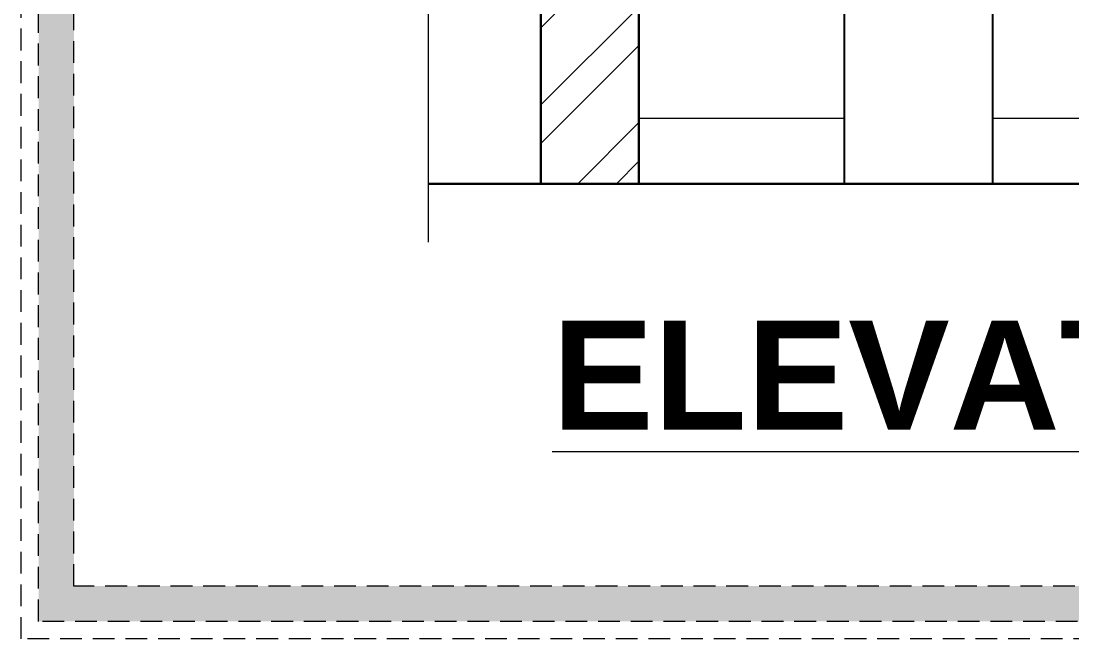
# Model space of a CAD drawing. Header units: millimetres. Extents: x 56222 to 3066687, y -650199 to -121287.
# Drawn here: x 134075.19 to 134123.42, y -183615.93 to -183587.58 of the extents above; entities that cross this region are included whole.
import ezdxf

# ---------------------------------------------------------------- set-up
doc = ezdxf.new("R2010")
doc.units = ezdxf.units.MM
doc.header["$MEASUREMENT"] = 0
doc.linetypes.add('DASHEDX2', pattern=[1.5, 1, -0.5])
doc.layers.add('AR HATCH-7', color=7, linetype='Continuous')
for name, color, linetype, lineweight in [('DIM.', 250, 'Continuous', 13), ('Dimension', 10, 'DASHEDX2', 20), ('SECTION ( HATCH  )', 252, 'Continuous', 9), ('SECTION ( SLAB PLine )', 104, 'Continuous', 30), ('Text', 7, 'Continuous', 15), ('XX~SLAB ( BEAM )~ ( DIM )', 7, 'Continuous', 9)]:
    doc.layers.add(name, color=color, linetype=linetype, lineweight=lineweight)
doc.styles.get("Standard").update_dxf_attribs({"font": 'arial.ttf', "height": 6})

# ---------------------------------------------------------------- blocks, each defined once
blk = doc.blocks.new('A$C76AA168E')
at = {"color": 34, "linetype": 'ByBlock'}
for p, q in [((125.3, 233.3), (125.3, 0)), ((321.8, 0), (321.8, 233.3)), ((125.3, 0), (321.8, 0))]:
    blk.add_line(p, q, dxfattribs=at)

msp = doc.modelspace()

# ---------------------------------------------------------------- hatches: boundary and pattern name
at = {"layer": 'AR HATCH-7', "lineweight": 18, "true_color": 0x939598, "transparency": 33554687}
h = msp.add_hatch(dxfattribs=at)
h.set_pattern_fill('ANSI32', color=252, scale=10)
h.set_pattern_definition([(45, (-14.3605, 0), (-2.65165043, 2.65165043), []), (45, (-12.5927, 0), (-2.65165043, 2.65165043), [])])
h.paths.add_polyline_path([(134103.544, -183468.044), (134099.051, -183468.044), (134099.051, -183595.044), (134103.544, -183595.044)])
h.paths.add_polyline_path([(134241.551, -183468.044), (134232.551, -183468.044), (134232.551, -183595.044), (134241.551, -183595.044)])
at = {"layer": 'Dimension', "true_color": 0xd39e00}
h = msp.add_hatch(color=42, dxfattribs=at)
h.paths.add_polyline_path([(134076.001, -183452.755), (134076.001, -183615.12), (134306.674, -183615.12), (134306.674, -183452.755)])
h.paths.add_polyline_path([(134077.62, -183454.374), (134305.055, -183454.374), (134305.055, -183613.501), (134077.62, -183613.501)], flags=16)

# ---------------------------------------------------------------- linework, layer by layer
at = {"layer": 'Dimension', "color": 42, "true_color": 0xd39e00, "elevation": 0.119}
for points in [[(134075.192, -183451.945), (134307.484, -183451.945), (134307.484, -183615.929), (134075.192, -183615.929)], [(134076.001, -183452.755), (134306.674, -183452.755), (134306.674, -183615.12), (134076.001, -183615.12)], [(134077.62, -183454.374), (134305.055, -183454.374), (134305.055, -183613.501), (134077.62, -183613.501)]]:
    msp.add_lwpolyline(points, close=True, dxfattribs=at)
at = {"layer": 'SECTION ( HATCH  )', "color": 252, "lineweight": 0, "true_color": 0x939598}
for p, q in [((134103.544, -183592.044), (134112.956, -183592.044)), ((134119.781, -183592.044), (134232.551, -183592.044))]:
    msp.add_line(p, q, dxfattribs=at)
at = {"layer": 'SECTION ( SLAB PLine )', "color": 1}
msp.add_line((134093.874, -183595.044), (134248.639, -183595.044), dxfattribs=at)
at = {"layer": 'Text', "color": 251, "linetype": 'Continuous', "lineweight": 0, "true_color": 0x636466}
msp.add_lwpolyline([(134093.874, -183457.549), (134093.874, -183526.734), (134092.613, -183527.515), (134095.047, -183527.765), (134093.874, -183528.602), (134093.874, -183597.731)], dxfattribs=at)
at = {"layer": 'XX~SLAB ( BEAM )~ ( DIM )', "lineweight": 30}
msp.add_lwpolyline([(134099.051, -183468.044), (134103.544, -183468.044), (134103.544, -183595.044), (134099.051, -183595.044)], close=True, dxfattribs=at)

# ---------------------------------------------------------------- block references
at = {"xscale": 0.03471378084252857, "yscale": 0.03471378084252857, "zscale": 0.03471378084252857}
msp.add_blockref('A$C76AA168E', (134108.608, -183595.044), dxfattribs=at)

# ---------------------------------------------------------------- texts
at = {"layer": 'DIM.', "color": 1, "insert": (134099.566, -183601.323), "char_height": 5, "attachment_point": 1}
msp.add_mtext_dynamic_manual_height_columns('{\\fArial|b1|i0|c0|p34;\\LELEVATION - A}', width=111.55884, gutter_width=1, heights=[0], dxfattribs=at)

doc.saveas('drawing.dxf')
